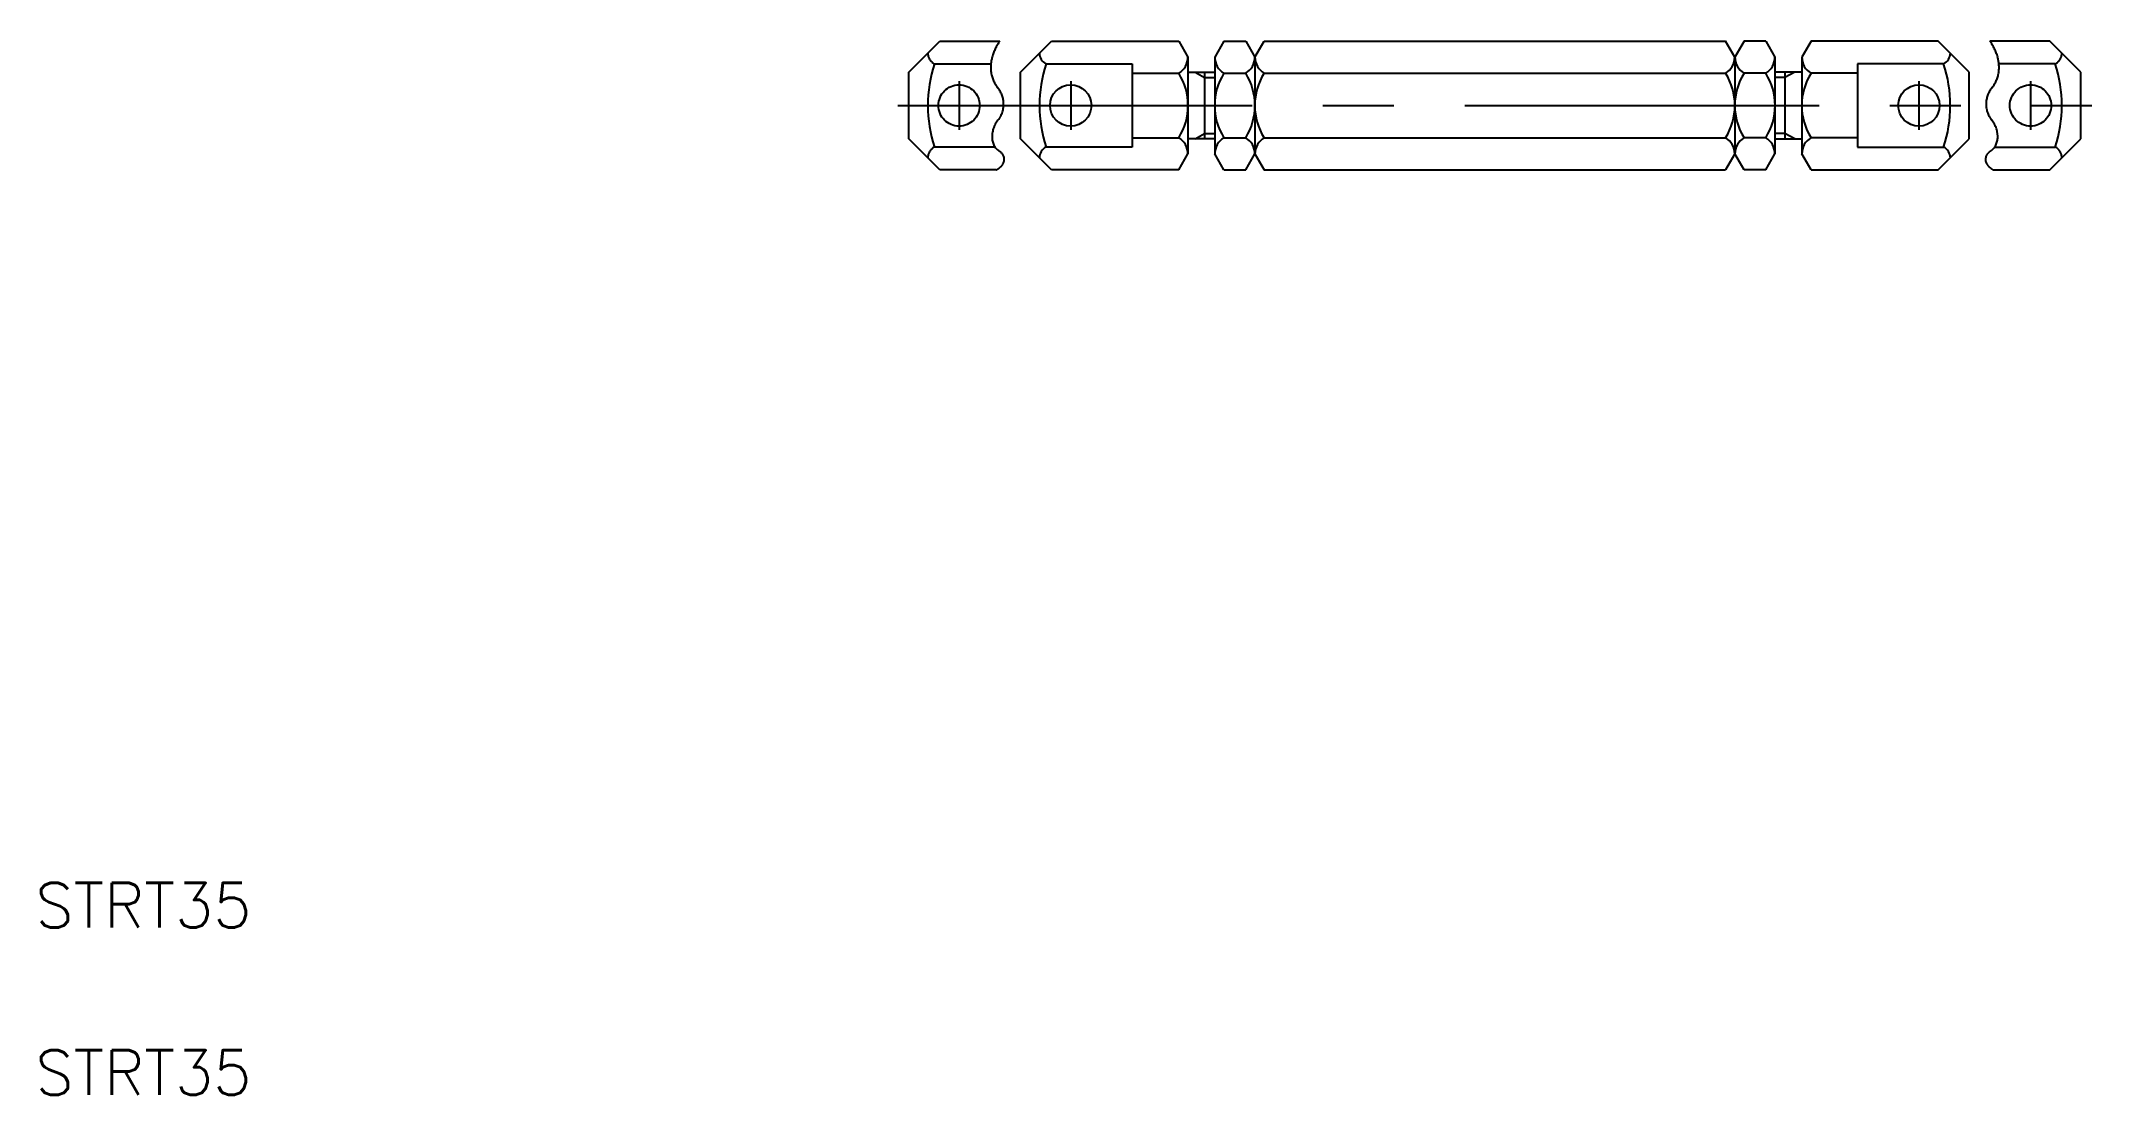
# Model space of a CAD drawing. Extents: x 11 to 194, y 10 to 104.
import ezdxf

# ---------------------------------------------------------------- set-up
doc = ezdxf.new("R2010")
doc.units = 0
doc.linetypes.add('CENTER', pattern=[50.8, 31.75, -6.35, 6.35, -6.35])
doc.linetypes.add('PHANTOM', pattern=[63.5, 31.75, -6.35, 6.35, -6.35, 6.35, -6.35])
doc.layers.get('0').update_dxf_attribs({"linetype": 'CONTINUOUS'})
doc.layers.add('CENTER', color=1, linetype='CENTER')
doc.styles.get("Standard").update_dxf_attribs({"font": 'txt', "bigfont": 'BIGFONT'})

msp = doc.modelspace()

# ---------------------------------------------------------------- linework, layer by layer
at = {"color": 3, "linetype": 'PHANTOM'}
for p, q in [((88.27, 101.64), (91.05, 104.41)), ((91.05, 104.41), (96.43, 104.41)), ((190.5, 104.41), (185.12, 104.41)), ((193.27, 101.64), (190.5, 104.41)), ((88.27, 95.64), (88.27, 101.64)), ((90.56, 102.37), (95.61, 102.37)), ((190.99, 102.37), (185.94, 102.37)), ((193.27, 95.64), (193.27, 101.64)), ((91.05, 92.87), (88.27, 95.64)), ((190.5, 92.87), (193.27, 95.64)), ((95.99, 94.92), (90.56, 94.92)), ((185.56, 94.92), (190.99, 94.92)), ((96.09, 92.87), (91.05, 92.87)), ((185.46, 92.87), (190.5, 92.87))]:
    msp.add_line(p, q, dxfattribs=at)
at = {"color": 7, "linetype": 'CONTINUOUS'}
for p, q in [((98.27, 101.64), (101.05, 104.41)), ((101.05, 104.41), (112.45, 104.41)), ((112.45, 104.41), (113.27, 102.98)), ((113.27, 102.98), (113.27, 94.3)), ((116.5, 104.41), (115.67, 102.98)), ((115.67, 102.98), (115.67, 94.3)), ((116.5, 104.41), (118.45, 104.41)), ((118.45, 104.41), (119.27, 102.98)), ((119.27, 102.96), (120.1, 104.41)), ((119.27, 102.98), (119.27, 94.3)), ((120.1, 104.41), (161.45, 104.41)), ((162.27, 102.96), (161.45, 104.41)), ((163.1, 104.41), (162.27, 102.98)), ((162.27, 102.98), (162.27, 94.3)), ((165.05, 104.41), (163.1, 104.41)), ((165.05, 104.41), (165.87, 102.98)), ((165.87, 102.98), (165.87, 94.3)), ((169.1, 104.41), (168.27, 102.98)), ((168.27, 102.98), (168.27, 94.3)), ((180.5, 104.41), (169.1, 104.41)), ((183.27, 101.64), (180.5, 104.41)), ((98.27, 95.64), (98.27, 101.64)), ((100.56, 102.37), (108.27, 102.37)), ((108.27, 102.37), (108.27, 94.92)), ((108.27, 101.53), (112.45, 101.53)), ((113.27, 101.64), (115.67, 101.64)), ((114.77, 101.64), (114.77, 95.64)), ((116.5, 101.53), (118.45, 101.53)), ((120.1, 101.53), (161.45, 101.53)), ((165.05, 101.53), (163.1, 101.53)), ((168.27, 101.64), (165.87, 101.64)), ((166.77, 101.64), (166.77, 95.64)), ((173.27, 101.53), (169.1, 101.53)), ((173.27, 102.37), (173.27, 94.92)), ((180.99, 102.37), (173.27, 102.37)), ((183.27, 95.64), (183.27, 101.64)), ((101.05, 92.87), (98.27, 95.64)), ((108.27, 95.75), (112.45, 95.75)), ((115.67, 95.64), (113.27, 95.64)), ((116.5, 95.75), (118.45, 95.75)), ((120.1, 95.75), (161.45, 95.75)), ((165.05, 95.75), (163.1, 95.75)), ((165.87, 95.64), (168.27, 95.64)), ((173.27, 95.75), (169.1, 95.75)), ((180.5, 92.87), (183.27, 95.64)), ((108.27, 94.92), (100.56, 94.92)), ((112.45, 92.87), (113.27, 94.3)), ((116.5, 92.87), (115.67, 94.3)), ((118.45, 92.87), (119.27, 94.3)), ((119.27, 94.32), (120.1, 92.87)), ((162.27, 94.32), (161.45, 92.87)), ((163.1, 92.87), (162.27, 94.3)), ((165.05, 92.87), (165.87, 94.3)), ((169.1, 92.87), (168.27, 94.3)), ((173.27, 94.92), (180.99, 94.92)), ((112.45, 92.87), (101.05, 92.87)), ((116.5, 92.87), (118.45, 92.87)), ((120.1, 92.87), (161.45, 92.87)), ((165.05, 92.87), (163.1, 92.87)), ((169.1, 92.87), (180.5, 92.87))]:
    msp.add_line(p, q, dxfattribs=at)
at = {"color": 3, "linetype": 'CONTINUOUS'}
for p, q in [((113.91, 101.64), (114.77, 101.14)), ((114.77, 101.14), (115.67, 101.14)), ((166.77, 101.14), (165.87, 101.14)), ((167.64, 101.64), (166.77, 101.14)), ((113.91, 95.64), (114.77, 96.14)), ((114.77, 96.14), (115.67, 96.14)), ((166.77, 96.14), (165.87, 96.14)), ((167.64, 95.64), (166.77, 96.14))]:
    msp.add_line(p, q, dxfattribs=at)
at = {"color": 3, "linetype": 'PHANTOM'}
for centre in [(92.77, 98.64), (188.77, 98.64)]:
    msp.add_circle(centre, 1.85, dxfattribs=at)
at = {"color": 7, "linetype": 'CONTINUOUS'}
for centre in [(102.77, 98.64), (178.77, 98.64)]:
    msp.add_circle(centre, 1.85, dxfattribs=at)
at = {"color": 3, "linetype": 'PHANTOM'}
for centre, radius, start, end in [((91.14, 103.39), 1.18, 182.8241, 240.2328), ((98.82, 102.06), 3.22, 163.3925, 186.7023), ((100.37, 101.59), 4.85, 144.429, 163.3925), ((181.18, 101.59), 4.85, 16.6075, 35.571), ((182.73, 102.06), 3.22, 353.2977, 16.6075), ((190.41, 103.39), 1.18, 299.7672, 357.1759), ((101.93, 98.64), 11.96, 161.8611, 198.1389), ((98.37, 102.01), 2.77, 186.7023, 219.3232), ((183.18, 102.01), 2.77, 320.6768, 353.2977), ((179.62, 98.64), 11.96, 341.8611, 18.1389), ((94.36, 98.72), 2.41, 4.2561, 39.3232), ((187.19, 98.72), 2.41, 140.6768, 175.7439), ((94.55, 98.73), 2.21, 320.3279, 4.2561), ((187, 98.73), 2.21, 175.7439, 219.6721), ((98.05, 95.83), 2.33, 140.3279, 183.0804), ((97.26, 95.79), 1.54, 183.0804, 237.9528), ((184.29, 95.79), 1.54, 302.0472, 356.9196), ((183.5, 95.83), 2.33, 356.9196, 39.6721), ((91.14, 93.89), 1.18, 119.7672, 177.1759), ((96.02, 93.81), 0.797, 338.3792, 57.9528), ((185.53, 93.81), 0.797, 122.0472, 201.6208), ((190.41, 93.89), 1.18, 2.8241, 60.2328), ((95.32, 94.43), 1.74, 296.3197, 314.2347), ((95.86, 93.87), 0.965, 314.2347, 338.3792), ((185.69, 93.87), 0.965, 201.6208, 225.7653), ((186.23, 94.43), 1.74, 225.7653, 243.6803)]:
    msp.add_arc(centre, radius, start, end, dxfattribs=at)
at = {"color": 7, "linetype": 'CONTINUOUS'}
for centre, radius, start, end in [((101.14, 103.39), 1.18, 182.8241, 240.2328), ((111.6, 102.97), 1.67, 300.2272, 0.2272), ((117.35, 102.97), 1.67, 179.7728, 239.7728), ((117.6, 102.97), 1.67, 300.2272, 0.2272), ((120.95, 102.97), 1.67, 179.7728, 239.7728), ((160.6, 102.97), 1.67, 300.2272, 0.2272), ((163.95, 102.97), 1.67, 179.7728, 239.7728), ((164.2, 102.97), 1.67, 300.2272, 0.2272), ((169.95, 102.97), 1.67, 179.7728, 239.7728), ((180.41, 103.39), 1.18, 299.7672, 357.1759), ((111.93, 98.64), 11.96, 161.8611, 198.1389), ((107.84, 98.64), 5.44, 327.936, 32.064), ((121.11, 98.64), 5.44, 147.936, 212.064), ((113.84, 98.64), 5.44, 327.936, 32.064), ((124.71, 98.64), 5.44, 147.936, 180), ((156.84, 98.64), 5.44, 0, 32.064), ((167.71, 98.64), 5.44, 147.936, 212.064), ((160.44, 98.64), 5.44, 327.936, 32.064), ((173.71, 98.64), 5.44, 147.936, 212.064), ((169.62, 98.64), 11.96, 341.8611, 18.1389), ((124.71, 98.64), 5.44, 180, 212.064), ((156.84, 98.64), 5.44, 327.936, 0), ((111.6, 94.31), 1.67, 359.7728, 59.7728), ((117.35, 94.31), 1.67, 120.2272, 180.2272), ((117.6, 94.31), 1.67, 359.7728, 59.7728), ((120.95, 94.31), 1.67, 120.2272, 180.2272), ((160.6, 94.31), 1.67, 359.7728, 59.7728), ((163.95, 94.31), 1.67, 120.2272, 180.2272), ((164.2, 94.31), 1.67, 359.7728, 59.7728), ((169.95, 94.31), 1.67, 120.2272, 180.2272), ((101.14, 93.89), 1.18, 119.7672, 177.1759), ((180.41, 93.89), 1.18, 2.8241, 60.2328)]:
    msp.add_arc(centre, radius, start, end, dxfattribs=at)
at = {"layer": 'CENTER', "color": 1, "linetype": 'CENTER'}
for p, q in [((92.77, 100.82), (92.77, 96.46)), ((102.77, 100.82), (102.77, 96.46)), ((178.77, 100.82), (178.77, 96.46)), ((188.77, 100.82), (188.77, 96.46)), ((87.27, 98.64), (194.27, 98.64))]:
    msp.add_line(p, q, dxfattribs=at)

# ---------------------------------------------------------------- texts
at = {"color": 7, "linetype": 'CONTINUOUS'}
for p in [(10, 25), (10, 10)]:
    msp.add_text('STRT35', height=4, dxfattribs=at).set_placement(p)

doc.saveas('drawing.dxf')
